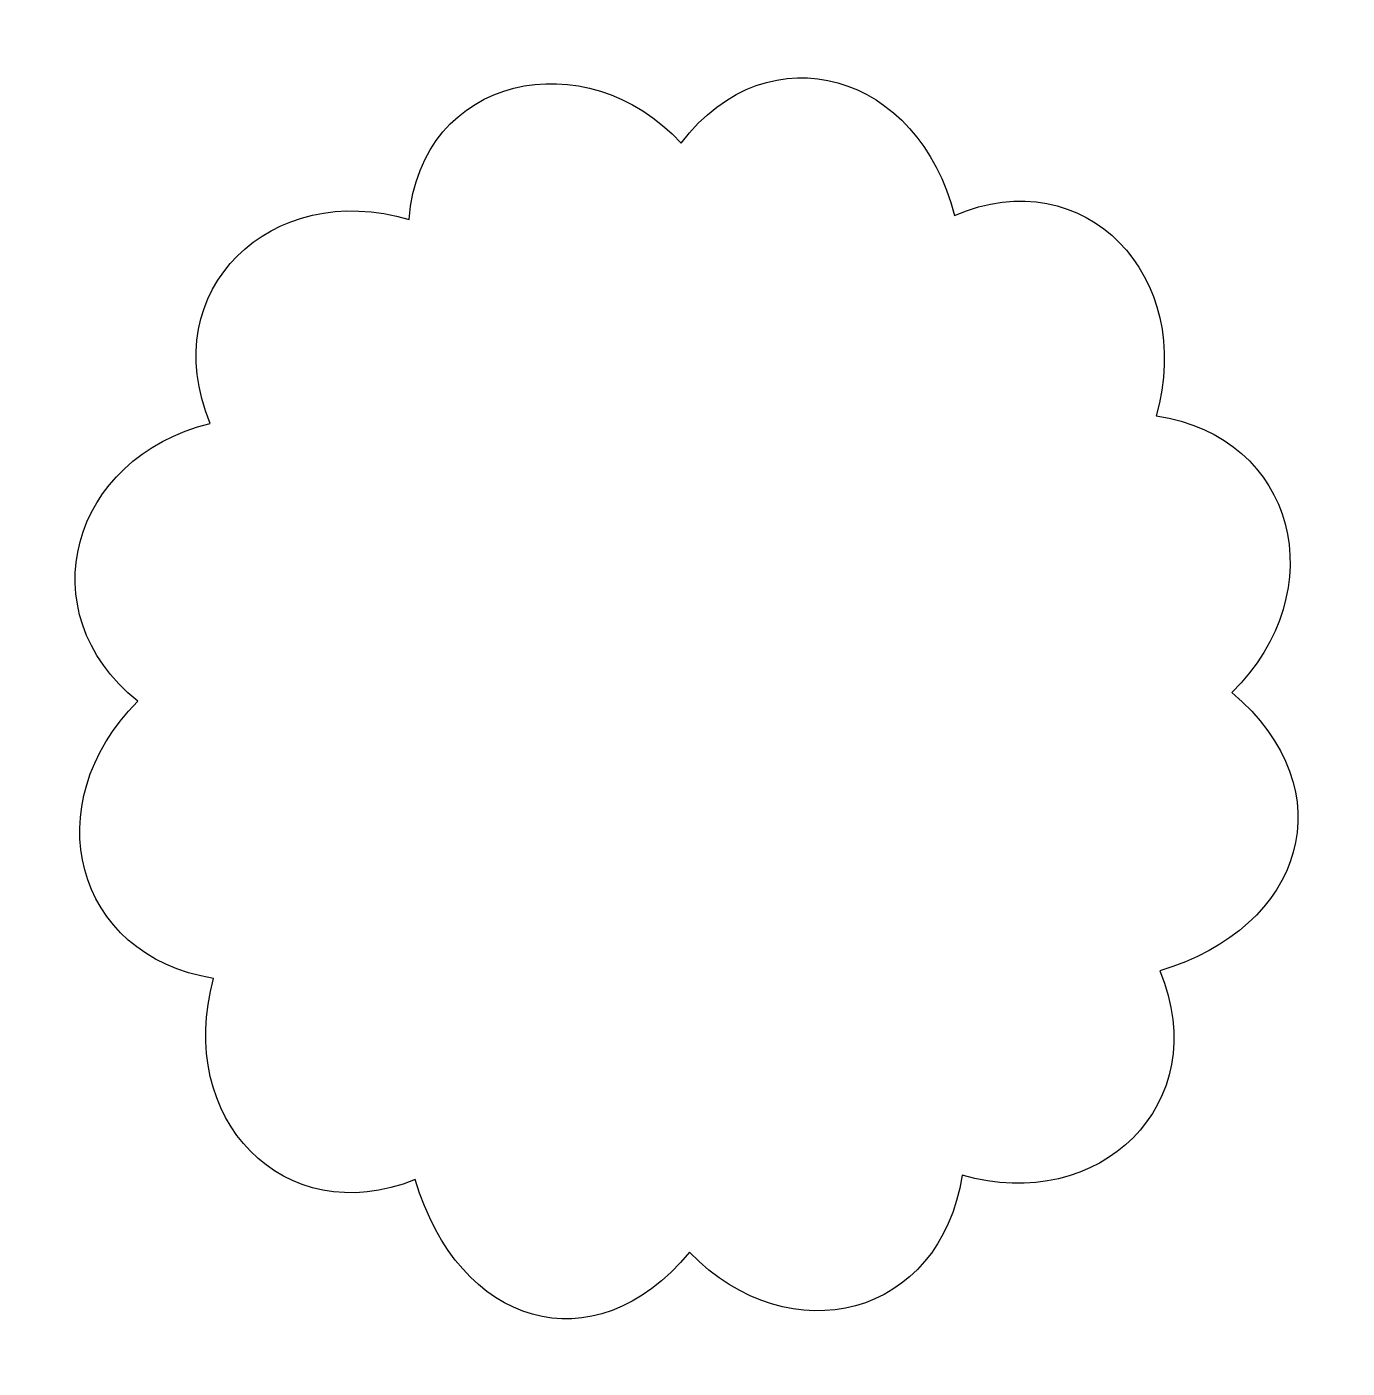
# Model space of a CAD drawing. Header units: centimetres. Extents: x -3.34 to 1.54, y 2.6 to 7.56.
import ezdxf

# ---------------------------------------------------------------- set-up
doc = ezdxf.new("R2010")
doc.units = ezdxf.units.CM
doc.header["$MEASUREMENT"] = 0
doc.layers.add('Layer 1', color=7, linetype='Continuous')

msp = doc.modelspace()

# ---------------------------------------------------------------- linework, layer by layer
at = {"layer": 'Layer 1', "color": 30}
msp.add_open_spline([(-0.91988, 7.12683), (-1.2672, 7.50985), (-1.88631, 7.38048), (-1.92559, 6.84476), (-1.92559, 6.84476), (-2.43378, 6.99611), (-2.86654, 6.5853), (-2.66187, 6.09055), (-2.66187, 6.09055), (-3.17756, 5.96294), (-3.34002, 5.39204), (-2.9293, 5.06239), (-2.9293, 5.06239), (-3.30923, 4.68234), (-3.16642, 4.12068), (-2.64919, 4.03693), (-2.64919, 4.03693), (-2.79195, 3.51939), (-2.39083, 3.09763), (-1.90291, 3.29286), (-1.90291, 3.29286), (-1.74433, 2.75234), (-1.24474, 2.59539), (-0.88853, 3.02432), (-0.88853, 3.02432), (-0.51531, 2.64043), (0.0401, 2.78515), (0.11985, 3.30909), (0.11985, 3.30909), (0.62594, 3.16275), (1.05637, 3.57353), (0.85079, 4.06533), (0.85079, 4.06533), (1.38639, 4.22426), (1.5444, 4.73289), (1.11822, 5.09485), (1.11822, 5.09485), (1.49768, 5.4693), (1.35644, 6.04224), (0.83811, 6.11828), (0.83811, 6.11828), (0.9843, 6.63345), (0.57629, 7.06697), (0.09116, 6.85964), (0.09116, 6.85964), (-0.03686, 7.38103), (-0.59199, 7.55745), (-0.91989, 7.12683), (-0.91989, 7.12683), (-0.91989, 7.12683), (-0.91988, 7.12683), (-0.91988, 7.12683)], degree=3, knots=[0, 0, 0, 0, 0.0714286, 0.0714286, 0.0714286, 0.0714286, 0.1428571, 0.1428571, 0.1428571, 0.1428571, 0.2142857, 0.2142857, 0.2142857, 0.2142857, 0.2857143, 0.2857143, 0.2857143, 0.2857143, 0.3571429, 0.3571429, 0.3571429, 0.3571429, 0.4285714, 0.4285714, 0.4285714, 0.4285714, 0.5, 0.5, 0.5, 0.5, 0.5714286, 0.5714286, 0.5714286, 0.5714286, 0.6428571, 0.6428571, 0.6428571, 0.6428571, 0.7142857, 0.7142857, 0.7142857, 0.7142857, 0.7857143, 0.7857143, 0.7857143, 0.7857143, 0.8571429, 0.8571429, 0.8571429, 0.8571429, 1, 1, 1, 1], dxfattribs=at)

doc.saveas('drawing.dxf')
